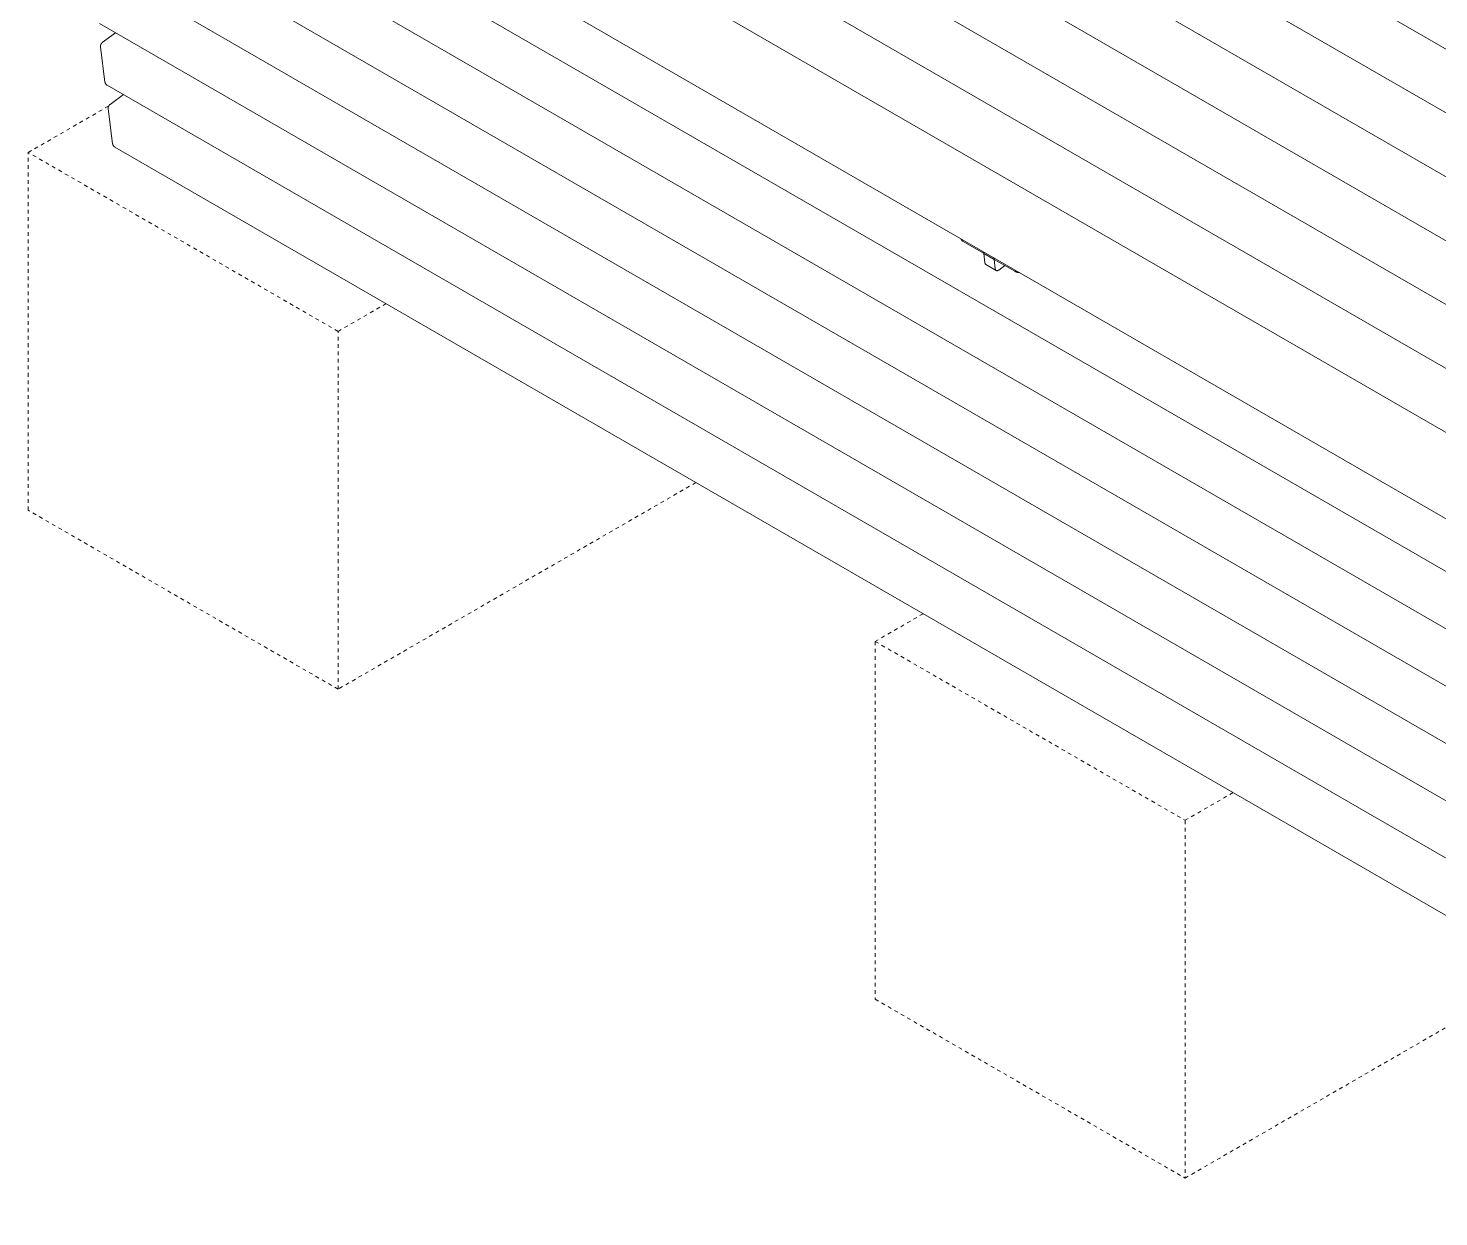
# Model space of a CAD drawing. Header units: inches. Extents: x -12 to 193, y -19 to 105.
# Drawn here: x 113.05 to 151.07, y 15.52 to 47.55 of the extents above; entities that cross this region are included whole.
import ezdxf

# ---------------------------------------------------------------- set-up
doc = ezdxf.new("R2010")
doc.units = ezdxf.units.IN
doc.linetypes.add('HIDDEN', pattern=[1.905, 1.27, -0.635])
doc.layers.add('ZANO_R', color=7, linetype='Continuous', lineweight=0)
doc.layers.add('ZANO_R_przerywana', color=250, linetype='HIDDEN', lineweight=0)

msp = doc.modelspace()

# ---------------------------------------------------------------- linework, layer by layer
at = {"layer": 'ZANO_R'}
for p, q in [((124.2597, 62.58287), (174.20256, 33.74834)), ((122.70211, 61.75962), (172.64498, 32.92509)), ((121.14453, 60.93636), (171.0874, 32.10183)), ((119.58694, 60.1131), (169.52981, 31.27858)), ((118.02936, 59.28985), (167.97223, 30.45532)), ((116.47178, 58.46659), (166.41464, 29.63207)), ((114.91419, 57.64334), (164.85706, 28.80881)), ((163.81128, 27.08435), (113.86842, 55.91887)), ((164.08497, 25.50382), (114.1421, 54.33835)), ((164.29228, 23.83935), (114.34942, 52.67388)), ((164.4996, 22.17489), (114.55673, 51.00941)), ((164.70691, 20.51042), (114.76405, 49.34495)), ((164.91423, 18.84595), (114.97136, 47.68048)), ((115.02629, 47.14226), (115.02884, 47.1454)), ((115.02884, 47.1454), (115.03149, 47.14846)), ((115.03149, 47.14846), (115.03425, 47.15142)), ((115.03425, 47.15142), (115.03711, 47.15428)), ((115.03711, 47.15428), (115.04007, 47.15705)), ((115.04007, 47.15705), (115.04312, 47.15971)), ((115.04312, 47.15971), (115.04626, 47.16227)), ((115.04626, 47.16227), (115.04948, 47.16472)), ((115.04948, 47.16472), (115.40887, 47.42788)), ((115.00117, 47.07098), (115.00129, 47.07503)), ((115.00118, 47.06693), (115.00117, 47.07098)), ((115.00134, 47.06289), (115.00118, 47.06693)), ((115.00129, 47.07503), (115.00155, 47.07907)), ((115.00163, 47.05885), (115.00134, 47.06289)), ((115.00155, 47.07907), (115.00195, 47.0831)), ((115.00206, 47.05482), (115.00163, 47.05885)), ((115.00195, 47.0831), (115.00249, 47.08711)), ((115.12053, 46.1037), (115.00206, 47.05482)), ((115.00249, 47.08711), (115.00316, 47.0911)), ((115.00316, 47.0911), (115.00397, 47.09507)), ((115.00397, 47.09507), (115.00492, 47.099)), ((115.00492, 47.099), (115.006, 47.10291)), ((115.006, 47.10291), (115.00721, 47.10677)), ((115.00721, 47.10677), (115.00856, 47.11059)), ((115.00856, 47.11059), (115.01004, 47.11436)), ((115.01004, 47.11436), (115.01164, 47.11807)), ((115.01164, 47.11807), (115.01337, 47.12173)), ((115.01337, 47.12173), (115.01523, 47.12533)), ((115.01523, 47.12533), (115.0172, 47.12886)), ((115.0172, 47.12886), (115.0193, 47.13233)), ((115.0193, 47.13233), (115.02152, 47.13572)), ((115.02152, 47.13572), (115.02384, 47.13903)), ((115.02384, 47.13903), (115.02629, 47.14226)), ((115.12109, 46.0997), (115.12053, 46.1037)), ((115.1218, 46.09573), (115.12109, 46.0997)), ((115.12264, 46.09177), (115.1218, 46.09573)), ((115.12361, 46.08786), (115.12264, 46.09177)), ((115.12472, 46.08397), (115.12361, 46.08786)), ((115.12596, 46.08013), (115.12472, 46.08397)), ((115.12733, 46.07633), (115.12596, 46.08013)), ((115.12883, 46.07258), (115.12733, 46.07633)), ((115.13046, 46.06888), (115.12883, 46.07258)), ((115.13221, 46.06524), (115.13046, 46.06888)), ((115.13408, 46.06167), (115.13221, 46.06524)), ((115.13608, 46.05816), (115.13408, 46.06167)), ((115.1382, 46.05472), (115.13608, 46.05816)), ((115.14043, 46.05135), (115.1382, 46.05472)), ((115.14277, 46.04806), (115.14043, 46.05135)), ((115.14523, 46.04486), (115.14277, 46.04806)), ((115.1478, 46.04174), (115.14523, 46.04486)), ((115.15047, 46.03871), (115.1478, 46.04174)), ((115.15324, 46.03577), (115.15047, 46.03871)), ((115.15611, 46.03293), (115.15324, 46.03577)), ((115.15908, 46.03019), (115.15611, 46.03293)), ((115.16213, 46.02755), (115.15908, 46.03019)), ((115.16528, 46.02502), (115.16213, 46.02755)), ((115.16851, 46.0226), (115.16528, 46.02502)), ((115.17182, 46.02029), (115.16851, 46.0226)), ((115.17521, 46.01809), (115.17182, 46.02029)), ((115.17868, 46.01601), (115.17521, 46.01809)), ((165.12154, 17.18148), (115.17868, 46.01601)), ((115.2568, 45.50025), (115.61618, 45.76342)), ((115.20848, 45.40651), (115.2086, 45.41056)), ((115.2085, 45.40247), (115.20848, 45.40651)), ((115.20865, 45.39842), (115.2085, 45.40247)), ((115.2086, 45.41056), (115.20887, 45.4146)), ((115.20894, 45.39438), (115.20865, 45.39842)), ((115.20887, 45.4146), (115.20926, 45.41863)), ((115.20938, 45.39036), (115.20894, 45.39438)), ((115.20926, 45.41863), (115.2098, 45.42264)), ((115.32784, 44.43923), (115.20938, 45.39036)), ((115.2098, 45.42264), (115.21048, 45.42663)), ((115.21048, 45.42663), (115.21129, 45.4306)), ((115.21129, 45.4306), (115.21224, 45.43454)), ((115.21224, 45.43454), (115.21332, 45.43844)), ((115.21332, 45.43844), (115.21453, 45.4423)), ((115.21453, 45.4423), (115.21588, 45.44612)), ((115.21588, 45.44612), (115.21735, 45.44989)), ((115.21735, 45.44989), (115.21896, 45.45361)), ((115.21896, 45.45361), (115.22069, 45.45727)), ((115.22069, 45.45727), (115.22254, 45.46086)), ((115.22254, 45.46086), (115.22452, 45.4644)), ((115.22452, 45.4644), (115.22662, 45.46786)), ((115.22662, 45.46786), (115.22883, 45.47125)), ((115.22883, 45.47125), (115.23116, 45.47456)), ((115.23116, 45.47456), (115.2336, 45.47779)), ((115.2336, 45.47779), (115.23615, 45.48093)), ((115.23615, 45.48093), (115.23881, 45.48399)), ((115.23881, 45.48399), (115.24157, 45.48695)), ((115.24157, 45.48695), (115.24443, 45.48982)), ((115.24443, 45.48982), (115.24739, 45.49258)), ((115.24739, 45.49258), (115.25044, 45.49524)), ((115.25044, 45.49524), (115.25358, 45.4978)), ((115.25358, 45.4978), (115.2568, 45.50025)), ((115.32841, 44.43523), (115.32784, 44.43923)), ((115.32911, 44.43126), (115.32841, 44.43523)), ((115.32995, 44.42731), (115.32911, 44.43126)), ((115.33093, 44.42339), (115.32995, 44.42731)), ((115.33204, 44.4195), (115.33093, 44.42339)), ((115.33327, 44.41566), (115.33204, 44.4195)), ((115.33465, 44.41186), (115.33327, 44.41566)), ((115.33614, 44.40811), (115.33465, 44.41186)), ((115.33777, 44.40442), (115.33614, 44.40811)), ((115.33952, 44.40078), (115.33777, 44.40442)), ((115.3414, 44.3972), (115.33952, 44.40078)), ((115.3434, 44.39369), (115.3414, 44.3972)), ((115.34551, 44.39025), (115.3434, 44.39369)), ((115.34774, 44.38688), (115.34551, 44.39025)), ((115.35009, 44.3836), (115.34774, 44.38688)), ((115.35255, 44.38039), (115.35009, 44.3836)), ((115.35511, 44.37727), (115.35255, 44.38039)), ((115.35778, 44.37424), (115.35511, 44.37727)), ((115.36055, 44.3713), (115.35778, 44.37424)), ((115.36342, 44.36846), (115.36055, 44.3713)), ((115.36639, 44.36572), (115.36342, 44.36846)), ((115.36945, 44.36308), (115.36639, 44.36572)), ((115.3726, 44.36055), (115.36945, 44.36308)), ((115.37583, 44.35813), (115.3726, 44.36055)), ((115.37914, 44.35582), (115.37583, 44.35813)), ((115.38253, 44.35362), (115.37914, 44.35582)), ((115.38599, 44.35155), (115.38253, 44.35362)), ((165.32886, 15.51702), (115.38599, 44.35155)), ((138.19425, 41.87144), (138.19332, 41.87488)), ((138.1953, 41.86803), (138.19425, 41.87144)), ((138.19647, 41.86466), (138.1953, 41.86803)), ((138.19774, 41.86133), (138.19647, 41.86466)), ((138.19913, 41.85804), (138.19774, 41.86133)), ((138.20063, 41.85481), (138.19913, 41.85804)), ((138.20224, 41.85163), (138.20063, 41.85481)), ((138.20395, 41.8485), (138.20224, 41.85163)), ((138.20577, 41.84543), (138.20395, 41.8485)), ((138.2077, 41.84243), (138.20577, 41.84543)), ((138.20972, 41.83949), (138.2077, 41.84243)), ((138.21184, 41.83662), (138.20972, 41.83949)), ((138.21406, 41.83383), (138.21184, 41.83662)), ((138.21637, 41.83111), (138.21406, 41.83383)), ((138.21878, 41.82848), (138.21637, 41.83111)), ((138.22127, 41.82593), (138.21878, 41.82848)), ((138.22384, 41.82346), (138.22127, 41.82593)), ((138.2265, 41.82108), (138.22384, 41.82346)), ((138.22924, 41.81879), (138.2265, 41.82108)), ((138.23205, 41.8166), (138.22924, 41.81879)), ((138.23493, 41.8145), (138.23205, 41.8166)), ((138.23789, 41.81251), (138.23493, 41.8145)), ((138.24091, 41.81061), (138.23789, 41.81251)), ((138.24399, 41.80882), (138.24091, 41.81061)), ((138.24713, 41.80713), (138.24399, 41.80882)), ((138.25033, 41.80555), (138.24713, 41.80713)), ((138.80154, 41.48731), (138.25033, 41.80555)), ((138.80154, 41.48731), (138.80282, 41.52299)), ((138.80797, 41.49071), (138.80154, 41.48731)), ((138.809, 41.51942), (138.80775, 41.48443)), ((138.80775, 41.48443), (138.83866, 41.2265)), ((138.80775, 41.48443), (139.08614, 41.3237)), ((138.83866, 41.2265), (138.83878, 41.22465)), ((138.83878, 41.22465), (138.83896, 41.2228)), ((138.83896, 41.2228), (138.8392, 41.22096)), ((138.8392, 41.22096), (138.83951, 41.21912)), ((138.83951, 41.21912), (138.83988, 41.2173)), ((138.83988, 41.2173), (138.84032, 41.2155)), ((138.84032, 41.2155), (138.84081, 41.21371)), ((138.84081, 41.21371), (138.84137, 41.21194)), ((138.84137, 41.21194), (138.84199, 41.21019)), ((138.84199, 41.21019), (138.84267, 41.20846)), ((138.84267, 41.20846), (138.84341, 41.20675)), ((138.84341, 41.20675), (138.84421, 41.20508)), ((138.84421, 41.20508), (138.84507, 41.20343)), ((138.84507, 41.20343), (138.84598, 41.20181)), ((138.84598, 41.20181), (138.84695, 41.20023)), ((138.84695, 41.20023), (138.84798, 41.19868)), ((138.84798, 41.19868), (138.84905, 41.19716)), ((138.84905, 41.19716), (138.85018, 41.19569)), ((138.85018, 41.19569), (138.85136, 41.19425)), ((138.85136, 41.19425), (138.85259, 41.19286)), ((138.85259, 41.19286), (138.85387, 41.19151)), ((138.85387, 41.19151), (138.85519, 41.1902)), ((138.85519, 41.1902), (138.85655, 41.18895)), ((138.85655, 41.18895), (138.85796, 41.18774)), ((138.85796, 41.18774), (138.85941, 41.18658)), ((138.85941, 41.18658), (138.8609, 41.18547)), ((138.8609, 41.18547), (138.86243, 41.18441)), ((139.13995, 41.02419), (138.86243, 41.18441)), ((139.08739, 41.35869), (139.08614, 41.3237)), ((139.08614, 41.3237), (139.11705, 41.06577)), ((139.09234, 41.35583), (139.09107, 41.32015)), ((139.64227, 41.00191), (139.09107, 41.32015)), ((139.11705, 41.06577), (139.11733, 41.06364)), ((139.11733, 41.06364), (139.11766, 41.06153)), ((139.11766, 41.06153), (139.11804, 41.05946)), ((139.21098, 41.0368), (139.37448, 41.15653)), ((139.11804, 41.05946), (139.11847, 41.05741)), ((139.11847, 41.05741), (139.11895, 41.0554)), ((139.11895, 41.0554), (139.11949, 41.05342)), ((139.11949, 41.05342), (139.12007, 41.05148)), ((139.12007, 41.05148), (139.1207, 41.04958)), ((139.1207, 41.04958), (139.12138, 41.04772)), ((139.12138, 41.04772), (139.12211, 41.04591)), ((139.12211, 41.04591), (139.12289, 41.04414)), ((139.12289, 41.04414), (139.12372, 41.04242)), ((139.12372, 41.04242), (139.12459, 41.04075)), ((139.12459, 41.04075), (139.12505, 41.03993)), ((139.12505, 41.03993), (139.12552, 41.03913)), ((139.12552, 41.03913), (139.126, 41.03834)), ((139.126, 41.03834), (139.12649, 41.03757)), ((139.12649, 41.03757), (139.12699, 41.0368)), ((139.12699, 41.0368), (139.12751, 41.03605)), ((139.12751, 41.03605), (139.12803, 41.03532)), ((139.12803, 41.03532), (139.12857, 41.0346)), ((139.12857, 41.0346), (139.12912, 41.03389)), ((139.12912, 41.03389), (139.12967, 41.0332)), ((139.12967, 41.0332), (139.13024, 41.03252)), ((139.13024, 41.03252), (139.13082, 41.03186)), ((139.13082, 41.03186), (139.13141, 41.03121)), ((139.13141, 41.03121), (139.13201, 41.03058)), ((139.13201, 41.03058), (139.13262, 41.02996)), ((139.13262, 41.02996), (139.13324, 41.02936)), ((139.13324, 41.02936), (139.13388, 41.02877)), ((139.13388, 41.02877), (139.13452, 41.0282)), ((139.13452, 41.0282), (139.13516, 41.02765)), ((139.13516, 41.02765), (139.13582, 41.02711)), ((139.13582, 41.02711), (139.13649, 41.02658)), ((139.13649, 41.02658), (139.13717, 41.02607)), ((139.13717, 41.02607), (139.13785, 41.02558)), ((139.13785, 41.02558), (139.13855, 41.0251)), ((139.13855, 41.0251), (139.13925, 41.02464)), ((139.13925, 41.02464), (139.13996, 41.0242)), ((139.13996, 41.0242), (139.14068, 41.02377)), ((139.14068, 41.02377), (139.1414, 41.02335)), ((139.1414, 41.02335), (139.14214, 41.02296)), ((139.14214, 41.02296), (139.14288, 41.02258)), ((139.14288, 41.02258), (139.14363, 41.02221)), ((139.14363, 41.02221), (139.14438, 41.02186)), ((139.14438, 41.02186), (139.14514, 41.02153)), ((139.14514, 41.02153), (139.14591, 41.02121)), ((139.14591, 41.02121), (139.14669, 41.02091)), ((139.14669, 41.02091), (139.14747, 41.02063)), ((139.14747, 41.02063), (139.14825, 41.02036)), ((139.14825, 41.02036), (139.14904, 41.02011)), ((139.14904, 41.02011), (139.14984, 41.01987)), ((139.14984, 41.01987), (139.15065, 41.01964)), ((139.15065, 41.01964), (139.15147, 41.01944)), ((139.15147, 41.01944), (139.1523, 41.01924)), ((139.1523, 41.01924), (139.15313, 41.01907)), ((139.15313, 41.01907), (139.15397, 41.0189)), ((139.15397, 41.0189), (139.15483, 41.01876)), ((139.15483, 41.01876), (139.15569, 41.01863)), ((139.15569, 41.01863), (139.15655, 41.01851)), ((139.15655, 41.01851), (139.15743, 41.01841)), ((139.15743, 41.01841), (139.15832, 41.01833)), ((139.15832, 41.01833), (139.15921, 41.01826)), ((139.15921, 41.01826), (139.16011, 41.01821)), ((139.16011, 41.01821), (139.16101, 41.01817)), ((139.16101, 41.01817), (139.16193, 41.01815)), ((139.16193, 41.01815), (139.16285, 41.01815)), ((139.16285, 41.01815), (139.16378, 41.01817)), ((139.16378, 41.01817), (139.16471, 41.0182)), ((139.16471, 41.0182), (139.1666, 41.01831)), ((139.1666, 41.01831), (139.16851, 41.01848)), ((139.16851, 41.01848), (139.17044, 41.01873)), ((139.17044, 41.01873), (139.1724, 41.01904)), ((139.1724, 41.01904), (139.17437, 41.01942)), ((139.17437, 41.01942), (139.17636, 41.01986)), ((139.17636, 41.01986), (139.17837, 41.02037)), ((139.17837, 41.02037), (139.18039, 41.02094)), ((139.18039, 41.02094), (139.18242, 41.02158)), ((139.18242, 41.02158), (139.18446, 41.02229)), ((139.18446, 41.02229), (139.1865, 41.02306)), ((139.1865, 41.02306), (139.18856, 41.02389)), ((139.18856, 41.02389), (139.19061, 41.02478)), ((139.19061, 41.02478), (139.19267, 41.02573)), ((139.19267, 41.02573), (139.19473, 41.02675)), ((139.19473, 41.02675), (139.19679, 41.02782)), ((139.19679, 41.02782), (139.19884, 41.02894)), ((139.19884, 41.02894), (139.20089, 41.03013)), ((139.20089, 41.03013), (139.20293, 41.03136)), ((139.20293, 41.03136), (139.20496, 41.03265)), ((139.20496, 41.03265), (139.20698, 41.03399)), ((139.20698, 41.03399), (139.20899, 41.03537)), ((139.20899, 41.03537), (139.21098, 41.0368)), ((139.65106, 40.99736), (139.64227, 41.00191)), ((139.66, 40.9931), (139.65106, 40.99736)), ((139.66908, 40.98915), (139.66, 40.9931)), ((139.67828, 40.98552), (139.66908, 40.98915)), ((139.68761, 40.9822), (139.67828, 40.98552)), ((139.69704, 40.9792), (139.68761, 40.9822)), ((139.70657, 40.97652), (139.69704, 40.9792)), ((139.71618, 40.97417), (139.70657, 40.97652)), ((139.72587, 40.97215), (139.71618, 40.97417)), ((139.73562, 40.97046), (139.72587, 40.97215)), ((139.74543, 40.9691), (139.73562, 40.97046)), ((139.75527, 40.96808), (139.74543, 40.9691)), ((139.76515, 40.96739), (139.75527, 40.96808))]:
    msp.add_line(p, q, dxfattribs=at)
at = {"layer": 'ZANO_R_przerywana', "ltscale": 0.05}
for p, q in [((113.05201, 44.20475), (115.2204, 45.45667)), ((121.40366, 39.38293), (113.05201, 44.20475)), ((113.05201, 34.5611), (113.05201, 44.20475)), ((121.40366, 39.38293), (122.69777, 40.13009)), ((121.40366, 29.73927), (121.40366, 39.38293)), ((131.04942, 35.30826), (121.40366, 29.73927)), ((121.40366, 29.73927), (113.05201, 34.5611)), ((137.17397, 31.77225), (135.87985, 31.02509)), ((135.87985, 31.02509), (144.2315, 26.20326)), ((135.87985, 31.02509), (135.87985, 21.38144)), ((145.52562, 26.95042), (144.2315, 26.20326)), ((144.2315, 26.20326), (144.2315, 16.55961)), ((144.2315, 16.55961), (153.87727, 22.1286)), ((135.87985, 21.38144), (144.2315, 16.55961))]:
    msp.add_line(p, q, dxfattribs=at)

doc.saveas('drawing.dxf')
